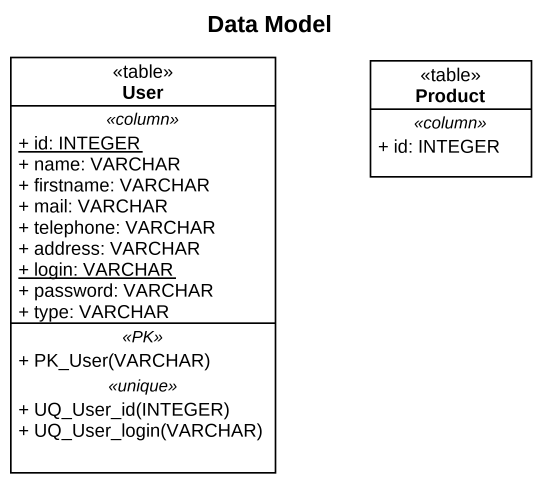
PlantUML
@startuml
title Data Model
hide circle
hide empty members
skinparam classAttributeIconSize 0
class User <<table>> {
  .. <<column>> ..
  {static} + id: INTEGER
  + name: VARCHAR
  + firstname: VARCHAR
  + mail: VARCHAR
  + telephone: VARCHAR
  + address: VARCHAR
  {static} + login: VARCHAR
  + password: VARCHAR
  + type: VARCHAR
  .. <<PK>> ..
  + PK_User(VARCHAR)
  .. <<unique>> ..
  + UQ_User_id(INTEGER)
  + UQ_User_login(VARCHAR)
}
class Product <<table>> {
  .. <<column>> ..
  + id: INTEGER
}
@enduml
